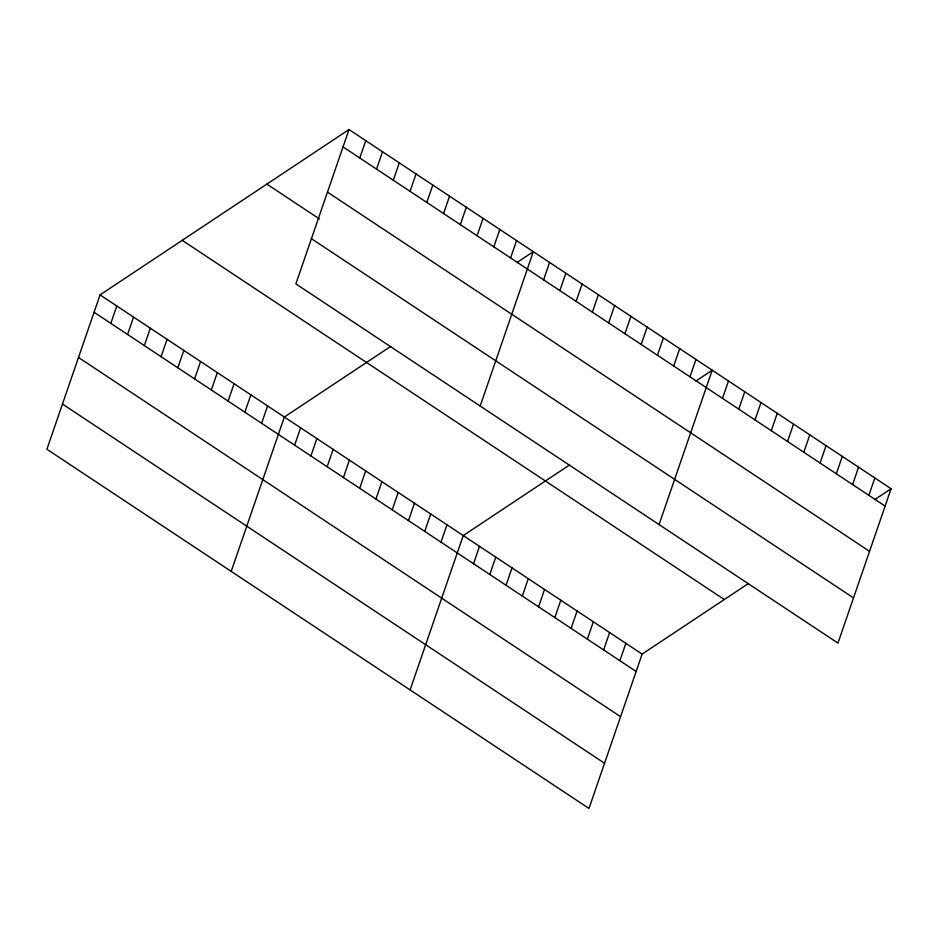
<?xml version="1.0" encoding="UTF-8"?>
<svg xmlns="http://www.w3.org/2000/svg" width="938" height="938" viewBox="0 0 938 938"><rect width="100%" height="100%" fill="white"/><g stroke="black" fill="none" stroke-linecap="round" stroke-linejoin="round"><path stroke-width="1.41" d="M349.018 129.55L295.869 283.897L837.951 643.105L891.1 488.745L349.018 129.55L100.049 294.895L46.9 449.255L588.982 808.45L642.131 654.103L748.477 583.471M110.825 323.376L116.804 305.999M127.58 334.479L133.559 317.103M144.335 345.583L150.315 328.206M161.09 356.686L167.07 339.31M177.845 367.79L183.825 350.413M194.6 378.893L200.58 361.517M211.355 389.985L217.335 372.621M228.11 401.089L234.09 383.724M244.865 412.192L250.845 394.816M261.62 423.296L267.6 405.92M359.793 158.018L365.773 140.641M231.205 571.383L284.355 417.023L390.7 346.403M376.548 169.121L382.528 151.745M294.638 445.175L300.617 427.798M393.303 180.225L399.283 162.849M310.9 455.95L316.88 438.574M410.058 191.329L416.038 173.952M327.163 466.725L333.142 449.361M426.813 202.432L432.793 185.056M343.425 477.512L349.405 460.136M443.568 213.536L449.548 196.159M359.688 488.288L365.668 470.911M460.324 224.639L466.303 207.263M375.95 499.063L381.93 481.686M477.079 235.743L483.058 218.366M392.213 509.838L398.193 492.462M493.834 246.846L499.813 229.47M408.476 520.613L414.455 503.237M510.589 257.95L516.568 240.574M424.738 531.389L430.718 514.012M480.174 406.025L533.323 251.677L516.897 262.593M441.001 542.164L446.98 524.788M543.606 279.829L549.586 262.452M410.094 689.922L463.243 535.563L569.589 464.931M559.869 290.604L565.849 273.228M473.526 563.715L479.506 546.338M576.131 301.379L582.111 284.003M489.788 574.49L495.768 557.113M592.394 312.155L598.374 294.778M506.051 585.265L512.031 567.889M608.656 322.93L614.636 305.554M522.314 596.04L528.293 578.664M624.919 333.705L630.899 316.329M538.576 606.816L544.556 589.451M641.182 344.481L647.161 327.104M554.839 617.591L560.818 600.226M657.444 355.256L663.424 337.879M571.101 628.378L577.081 611.001M673.707 366.031L679.687 348.655M587.364 639.153L593.344 621.777M689.969 376.806L695.949 359.442M603.626 649.928L609.606 632.552M659.062 524.565L712.212 370.217L695.785 381.121M619.889 660.704L625.869 643.327M722.495 398.369L728.474 380.992M738.757 409.144L744.737 391.767M755.02 419.919L760.999 402.543M771.282 430.694L777.262 413.318M787.545 441.47L793.525 424.093M803.807 452.245L809.787 434.869M820.07 463.02L826.05 445.644M836.333 473.796L842.312 456.419M852.595 484.571L858.575 467.194M868.858 495.346L874.837 477.97M874.673 499.661L891.1 488.745M343.038 146.914L885.12 506.121M327.468 192.126L869.549 551.333M266.861 184.106L319.518 219M311.439 238.698L853.521 597.905M182.207 240.327L724.288 599.534M100.049 294.895L642.131 654.103M94.07 312.272L636.152 671.479M78.499 357.472L620.581 716.679M62.459 404.044L604.541 763.251"/></g></svg>
